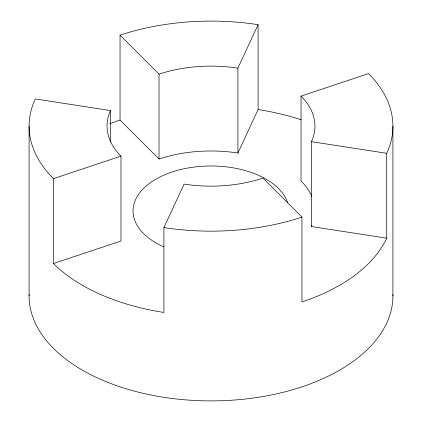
<?xml version="1.0" encoding="UTF-8"?>
<svg xmlns="http://www.w3.org/2000/svg" width="422" height="422" viewBox="0 0 422 422"><rect width="100%" height="100%" fill="white"/><g stroke="black" fill="none" stroke-linecap="round" stroke-linejoin="round"><path stroke-width="0.63" d="M53.462 263.513L120.977 241.009L120.977 156.135A103.949 60.014 0 0 1 110.59 110.59L35.29 98.943A181.914 105.025 0 0 0 53.462 178.638L53.462 263.513A181.914 105.025 0 0 0 163.915 312.449L163.915 227.574L184.097 184.097A103.949 60.014 0 0 0 262.975 178.1L301.957 217.082L301.957 301.957A181.914 105.025 0 0 0 386.71 238.182L386.71 153.307A181.914 105.025 0 0 0 368.538 73.613L301.023 96.116L301.023 180.991A103.949 60.014 0 0 1 311.942 196.673M237.902 153.033L237.902 68.158L258.085 24.676A181.914 105.025 0 0 0 120.043 35.168L120.043 120.043L159.025 159.025A103.949 60.014 0 0 1 237.902 153.033L258.085 109.551L258.085 24.676M53.462 178.638L120.977 156.135M301.023 96.116A103.949 60.014 0 0 1 311.41 141.66L386.71 153.307M311.41 141.66L311.41 226.535L386.71 238.182M120.043 35.168L159.025 74.151L159.025 159.025M392.914 126.125L392.914 295.875M110.59 110.59L110.59 142.172M29.086 126.125L29.086 295.875M392.898 294.609A181.914 105.025 0 0 1 211 400.9A181.914 105.025 0 0 1 29.102 294.609M109.82 123.72A181.914 105.025 0 0 1 120.043 120.043M258.085 109.551A181.914 105.025 0 0 1 301.366 119.848M301.957 217.082A181.914 105.025 0 0 1 163.915 227.574M159.025 74.151A103.949 60.014 0 0 1 237.902 68.158M311.942 225.327A103.949 60.014 0 0 1 311.41 226.535M163.841 246.844A77.965 45.012 0 0 1 169.776 172.798A77.965 45.012 0 0 1 287.514 202.36"/></g></svg>
